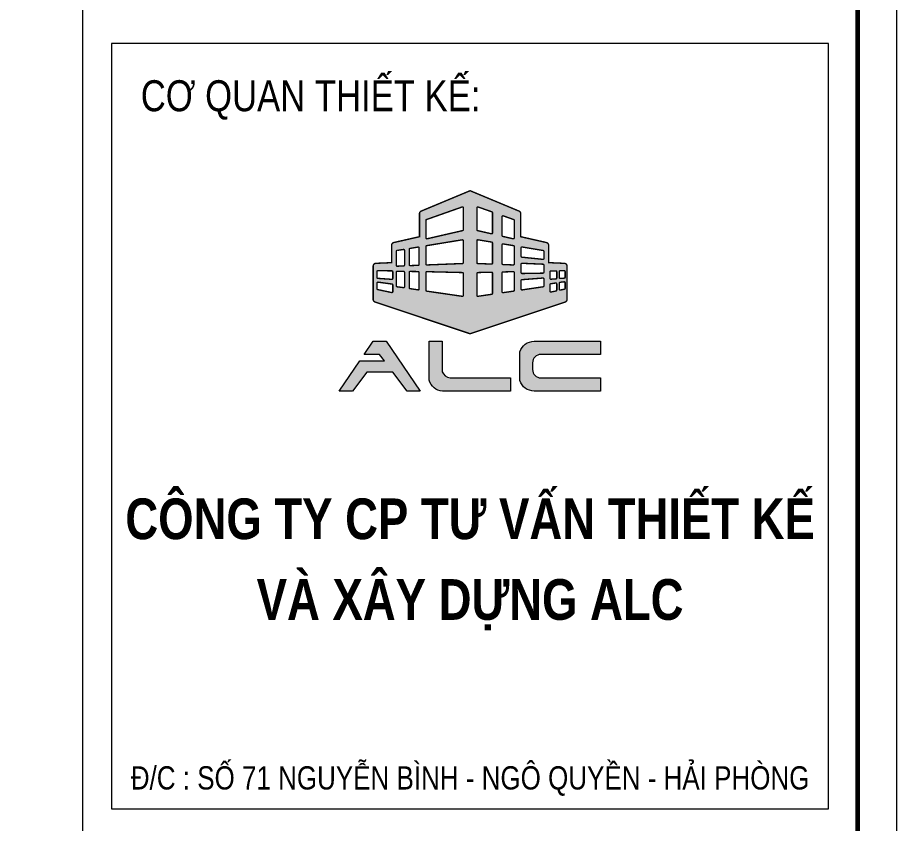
# Model space of a CAD drawing. Header units: millimetres. Extents: x 596422 to 1674380, y -367470 to 58862.
# Drawn here: x 783699 to 788235, y 10174 to 14333 of the extents above; entities that cross this region are included whole.
import ezdxf
from ezdxf.enums import TextEntityAlignment as Align

# ---------------------------------------------------------------- set-up
doc = ezdxf.new("R2010")
doc.units = ezdxf.units.MM
doc.header["$LTSCALE"] = 600
doc.header["$MEASUREMENT"] = 0
doc.layers.get('0').update_dxf_attribs({"lineweight": 0})
doc.layers.get('Defpoints').update_dxf_attribs({"lineweight": 0})
for name, color, linetype, lineweight in [('Khungten ALC', 98, 'Continuous', 5), ('LC Hatch', 252, 'Continuous', 9), ('LC Hatch @ 1', 252, 'Continuous', 9), ('LC ISO', 153, 'Continuous', 13), ('LC Net dam 1', 30, 'Continuous', 30), ('LC Text1', 3, 'Continuous', 20), ('LC Text2', 7, 'Continuous', 25)]:
    doc.layers.add(name, color=color, linetype=linetype, lineweight=lineweight)
doc.styles.add('ALC1', font='VHARIALB.TTF', dxfattribs={"width": 0.8})
doc.styles.add('ALC2', font='VHARIAL.TTF', dxfattribs={"width": 0.8})
doc.styles.add('Title', font='VHAVAN.TTF', dxfattribs={"width": 0.8})

# ---------------------------------------------------------------- blocks, each defined once
blk = doc.blocks.new('logoCADALC')
at = {"layer": 'LC Hatch', "ltscale": 2}
h = blk.add_hatch(color=256, dxfattribs=at)
h.dxf.hatch_style = 1
h.paths.add_polyline_path([(-829.5, -1939.5), (-677.6, -2143.8), (-537.2, -2143.8), (-901.6, -1607.9), (-1041.9, -1607.9), (-1137.8, -1748.9), (-972.5, -1748.9), (-922.1, -1816.7), (-1183.9, -1816.7), (-1406.3, -2143.8), (-1265.9, -2143.8), (-1109.9, -1939.5)])
h = blk.add_hatch(color=256, dxfattribs=at)
h.dxf.hatch_style = 1
h.paths.add_polyline_path([(-300.8, -1607.9), (-439.2, -1607.9), (-439.2, -2024.8, 0.363626), (-281.6, -2143.8), (433, -2143.8), (433, -1999.5), (-215.1, -1999.5, -0.26387), (-300.8, -1935.1)])
h = blk.add_hatch(color=256, dxfattribs=at)
h.dxf.hatch_style = 1
h.paths.add_polyline_path([(761.7, -1749.5), (1401.4, -1749.5), (1401.4, -1607.8), (688.7, -1607.8, 0.320381), (534.6, -1720.2), (534.6, -2031.3, 0.325989), (692, -2143.8), (1401.4, -2143.8), (1401.4, -2002.1), (761.7, -2002.1, -0.414214), (671.7, -1912.1), (671.7, -1839.5, -0.414214)])
at = {"layer": 'LC Hatch @ 1', "ltscale": 2}
h = blk.add_hatch(dxfattribs=at)
h.set_pattern_fill('DAUCHAM03', color=256, scale=20)
h.set_pattern_definition([(0, (0, 0), (20, 20), [0, -20])])
h.paths.add_polyline_path([(1021.8, -1186.1, 0.32269), (1042.3, -1157.7), (1042.3, -799.9, 0.401712), (1013.6, -769.9), (843.8, -762.6), (843.8, -575.6, 0.350281), (820.5, -546.4), (544.2, -483.7), (544.2, -236.1, 0.302685), (525.8, -208.4), (3.8, 9.2, 0.200172), (-3.8, 9.2), (-525.8, -208.4, 0.302685), (-544.2, -236.1), (-544.2, -483.7), (-820.5, -546.4, 0.350281), (-843.8, -575.6), (-843.8, -762.6), (-1013.6, -769.9, 0.401712), (-1042.3, -799.9), (-1042.3, -1157.7, 0.32269), (-1021.8, -1186.1), (-3.2, -1526.2, 0.162524), (3.2, -1526.2)])
h.paths.add_polyline_path([(84.3, -1124.4, -0.457049), (72.8, -1114.5), (72.8, -879.1, -0.407077), (82.6, -869.1), (230.7, -865.4, -0.421386), (240.9, -875.4), (240.9, -1101.7)], flags=16)
h.paths.add_polyline_path([(-84.3, -1124.4), (-475.2, -1067.7), (-475.2, -869.7, -0.421386), (-465, -859.7), (-82.6, -869.1, -0.407077), (-72.8, -879.1), (-72.8, -1114.5, -0.457049)], flags=16)
h.paths.add_polyline_path([(343.6, -1075.3), (343.6, -872.4, -0.407077), (353.4, -862.4), (464.4, -859.7, -0.421386), (474.6, -869.7), (474.6, -1067.8), (355.1, -1085.2, -0.457049)], flags=16)
h.paths.add_polyline_path([(82.4, -772.1, -0.402623), (72.8, -762.1), (72.8, -527.1, -0.462534), (84.4, -517.2), (240.9, -542.8), (240.9, -768, -0.4259), (230.5, -778)], flags=16)
h.paths.add_polyline_path([(-82.4, -772.1), (-464.8, -787.3, -0.4259), (-475.2, -777.3), (-475.2, -581.1), (-84.4, -517.2, -0.462534), (-72.8, -527.1), (-72.8, -762.1, -0.402623)], flags=16)
h.paths.add_polyline_path([(548.2, -1045.7), (548.2, -955.7, -0.39165), (557.4, -945.7), (782.6, -928.2, -0.437143), (793.4, -938.2), (793.4, -1020.9), (559.7, -1055.6, -0.45815)], flags=16)
h.paths.add_polyline_path([(353.2, -782.9), (464.2, -787.3, 0.4259), (474.6, -777.3), (474.6, -589.5, 0.367489), (466.2, -579.7), (355.2, -561.5, 0.462534), (343.6, -571.4), (343.6, -772.9, 0.402623)], flags=16)
h.paths.add_polyline_path([(-548.2, -1045.1), (-548.2, -868.5, 0.409803), (-558.1, -858.5), (-643.9, -857.2, 0.418638), (-654, -867.2), (-654, -1032.2, 0.371379), (-645.5, -1042.1), (-559.7, -1055, 0.458386)], flags=16)
h.paths.add_polyline_path([(548.2, -869.5), (548.2, -779.6, -0.426866), (558.6, -769.6), (783.8, -779.3, -0.401673), (793.4, -789.3), (793.4, -865.5, -0.409067), (783.6, -875.5), (558.4, -879.5, -0.419379)], flags=16)
h.paths.add_polyline_path([(-548.2, -781.2), (-548.2, -605.1, 0.462919), (-559.8, -595.2), (-645.6, -609.4, 0.36713), (-654, -619.2), (-654, -784.4, 0.425107), (-643.7, -794.4), (-557.8, -791.2, 0.403403)], flags=16)
h.paths.add_polyline_path([(557.2, -704), (782.4, -727.2, 0.44452), (793.4, -717.2), (793.4, -641.9, 0.366517), (785, -632.1), (559.9, -594.5, 0.463575), (548.2, -604.3), (548.2, -694.1, 0.384543)], flags=16)
h.paths.add_polyline_path([(-704.9, -1021.2, -0.451381), (-716.1, -1031.1), (-793.4, -1021.4), (-793.4, -865.2, -0.420972), (-783.2, -855.2), (-714.7, -856.7, -0.407487), (-704.9, -866.7)], flags=16)
h.paths.add_polyline_path([(858.9, -1068.2), (858.9, -990.7), (920.6, -981.6, -0.457754), (932.1, -991.5), (932.1, -1065.7), (870.9, -1078, -0.473748)], flags=16)
h.paths.add_polyline_path([(228.7, -452.2), (72.8, -416.4), (72.8, -173.7, -0.517456), (86.2, -164.3), (240.9, -218.9), (240.9, -442.5, -0.482072)], flags=16)
h.paths.add_polyline_path([(343.6, -269.2, -0.517456), (357, -259.8), (474.6, -301.3), (474.6, -496.2, -0.482072), (462.4, -505.9), (343.6, -478.6)], flags=16)
h.paths.add_polyline_path([(-463, -506.1, -0.482072), (-475.2, -496.3), (-475.2, -301.6), (-86.2, -164.3, -0.517456), (-72.8, -173.7), (-72.8, -416.4)], flags=16)
h.paths.add_polyline_path([(-830.9, -1074.4, -0.476815), (-843, -1084.1), (-1001.1, -1050.6), (-1001.1, -982.2, -0.454455), (-989.7, -972.3), (-830.9, -993.9)], flags=16)
h.paths.add_polyline_path([(858.9, -930.8), (858.9, -861.2, -0.413034), (868.9, -851.2), (922, -851, -0.415394), (932.1, -861), (932.1, -926.7, -0.391818), (922.8, -936.7), (869.7, -940.8, -0.436969)], flags=16)
h.paths.add_polyline_path([(-704.9, -788.1), (-704.9, -631, 0.457185), (-716.3, -621.1), (-784.8, -631.1, 0.37251), (-793.4, -640.9), (-793.4, -790.9, 0.426278), (-783, -800.9), (-714.5, -798.1, 0.402251)], flags=16)
h.paths.add_polyline_path([(-830.9, -932.1, -0.434963), (-841.6, -942.1), (-991.8, -931.5, -0.393764), (-1001.1, -921.6), (-1001.1, -859.1, -0.417744), (-991, -849.1), (-840.8, -850.9, -0.410692), (-830.9, -860.9)], flags=16)
h.paths.add_polyline_path([(958.1, -1047.4), (958.1, -975), (1011, -968.7, -0.449197), (1022.2, -978.7), (1022.2, -1046.5), (970.1, -1057.1, -0.474763)], flags=16)
h.paths.add_polyline_path([(958.1, -922.5), (958.1, -860.1, -0.406844), (967.8, -850.1), (1011.9, -849, -0.421622), (1022.2, -859), (1022.2, -919.3, -0.39349), (1012.9, -929.3), (968.8, -932.5, -0.435245)], flags=16)
at = {"layer": 'LC ISO', "color": 5, "ltscale": 2, "const_width": 15}
for points in [[(1042.3, -1157.7), (1042.3, -799.9, 0.401712), (1013.6, -769.9), (843.8, -762.6), (843.8, -575.6, 0.350281), (820.5, -546.4), (544.2, -483.7), (544.2, -236.1, 0.302685), (525.8, -208.4), (3.8, 9.2, 0.200172), (-3.8, 9.2), (-525.8, -208.4, 0.302685), (-544.2, -236.1), (-544.2, -483.7), (-820.5, -546.4, 0.350281), (-843.8, -575.6), (-843.8, -762.6), (-1013.6, -769.9, 0.401712), (-1042.3, -799.9), (-1042.3, -1157.7, 0.32269), (-1021.8, -1186.1), (-3.2, -1526.2, 0.162524), (3.2, -1526.2), (1021.8, -1186.1, 0.32269)], [(-468.6, -299.2, 0.317995), (-475.2, -308.6), (-475.2, -496.3, 0.482072), (-463, -506.1), (-80.6, -418.2, 0.349462), (-72.8, -408.4), (-72.8, -173.7, 0.517456), (-86.2, -164.3)], [(72.8, -408.4, 0.349462), (80.6, -418.2), (228.7, -452.2, 0.482072), (240.9, -442.5), (240.9, -226, 0.317995), (234.3, -216.5), (86.2, -164.3, 0.517456), (72.8, -173.7)], [(343.6, -269.2), (343.6, -470.7, 0.349462), (351.4, -480.4), (462.4, -505.9, 0.482072), (474.6, -496.2), (474.6, -308.4, 0.317995), (467.9, -299), (357, -259.8, 0.517456)], [(-464.8, -787.3), (-82.4, -772.1, 0.402623), (-72.8, -762.1), (-72.8, -527.1, 0.462534), (-84.4, -517.2), (-466.8, -579.8, 0.367489), (-475.2, -589.6), (-475.2, -777.3, 0.4259)], [(72.8, -762.1, 0.402623), (82.4, -772.1), (230.5, -778, 0.4259), (240.9, -768), (240.9, -551.3, 0.367489), (232.6, -541.4), (84.4, -517.2, 0.462534), (72.8, -527.1)], [(343.6, -772.9, 0.402623), (353.2, -782.9), (464.2, -787.3, 0.4259), (474.6, -777.3), (474.6, -589.5, 0.367489), (466.2, -579.7), (355.2, -561.5, 0.462534), (343.6, -571.4)], [(-793.4, -640.9), (-793.4, -790.9, 0.426278), (-783, -800.9), (-714.5, -798.1, 0.402251), (-704.9, -788.1), (-704.9, -631, 0.457185), (-716.3, -621.1), (-784.8, -631.1, 0.37251)], [(-643.7, -794.4), (-557.8, -791.2, 0.403403), (-548.2, -781.2), (-548.2, -605.1, 0.462919), (-559.8, -595.2), (-645.6, -609.4, 0.36713), (-654, -619.2), (-654, -784.4, 0.425107)], [(557.2, -704, -0.384543), (548.2, -694.1), (548.2, -604.3, -0.463575), (559.9, -594.5), (785, -632.1, -0.366517), (793.4, -641.9), (793.4, -717.2, -0.44452), (782.4, -727.2)], [(-991.8, -931.5, -0.393764), (-1001.1, -921.6), (-1001.1, -859.1, -0.417744), (-991, -849.1), (-840.8, -850.9, -0.410692), (-830.9, -860.9), (-830.9, -932.1, -0.434963), (-841.6, -942.1)], [(-784.6, -1022.5), (-716.1, -1031.1, 0.451381), (-704.9, -1021.2), (-704.9, -866.7, 0.407487), (-714.7, -856.7), (-783.2, -855.2, 0.420972), (-793.4, -865.2), (-793.4, -1012.6, 0.377998)], [(-645.5, -1042.1), (-559.7, -1055, 0.458386), (-548.2, -1045.1), (-548.2, -868.5, 0.409803), (-558.1, -858.5), (-643.9, -857.2, 0.418638), (-654, -867.2), (-654, -1032.2, 0.371379)], [(558.4, -879.5, -0.419379), (548.2, -869.5), (548.2, -779.6, -0.426866), (558.6, -769.6), (783.8, -779.3, -0.401673), (793.4, -789.3), (793.4, -865.5, -0.409067), (783.6, -875.5)], [(932.1, -926.7), (932.1, -861, 0.415394), (922, -851), (868.9, -851.2, 0.413034), (858.9, -861.2), (858.9, -930.8, 0.436969), (869.7, -940.8), (922.8, -936.7, 0.391818)], [(1022.2, -919.3, -0.39349), (1012.9, -929.3), (968.8, -932.5, -0.435245), (958.1, -922.5), (958.1, -860.1, -0.406844), (967.8, -850.1), (1011.9, -849, -0.421622), (1022.2, -859)], [(-466.7, -1069), (-84.3, -1124.4, 0.457049), (-72.8, -1114.5), (-72.8, -879.1, 0.407077), (-82.6, -869.1), (-465, -859.7, 0.421386), (-475.2, -869.7), (-475.2, -1059.1, 0.372637)], [(72.8, -1114.5, 0.457049), (84.3, -1124.4), (232.4, -1102.9, 0.372637), (240.9, -1093.1), (240.9, -875.4, 0.421386), (230.7, -865.4), (82.6, -869.1, 0.407077), (72.8, -879.1)], [(343.6, -1075.3, 0.457049), (355.1, -1085.2), (466.1, -1069.1, 0.372637), (474.6, -1059.2), (474.6, -869.7, 0.421386), (464.4, -859.7), (353.4, -862.4, 0.407077), (343.6, -872.4)], [(559.7, -1055.6, -0.45815), (548.2, -1045.7), (548.2, -955.7, -0.39165), (557.4, -945.7), (782.6, -928.2, -0.437143), (793.4, -938.2), (793.4, -1012.2, -0.371601), (784.9, -1022.1)], [(-993.2, -1052.3), (-843, -1084.1, 0.476815), (-830.9, -1074.4), (-830.9, -1002.6, 0.375085), (-839.6, -992.7), (-989.7, -972.3, 0.454455), (-1001.1, -982.2), (-1001.1, -1042.5, 0.354266)], [(858.9, -1068.2, 0.473748), (870.9, -1078), (924, -1067.3, 0.357084), (932.1, -1057.5), (932.1, -991.5, 0.457754), (920.6, -981.6), (867.5, -989.5, 0.371974), (858.9, -999.3)], [(1022.2, -1038.3), (1022.2, -978.7, 0.449197), (1011, -968.7), (966.9, -973.9, 0.380075), (958.1, -983.9), (958.1, -1047.4, 0.474763), (970.1, -1057.1), (1014.2, -1048.1, 0.35615)]]:
    blk.add_lwpolyline(points, format="xyb", close=True, dxfattribs=at)
at = {"layer": 'LC ISO', "color": 3, "ltscale": 2}
blk.add_lwpolyline([(-1406.3, -2143.8), (-1183.9, -1816.7), (-922.1, -1816.7), (-972.5, -1748.9), (-1137.8, -1748.9), (-1041.9, -1607.9), (-901.6, -1607.9), (-537.2, -2143.8), (-677.6, -2143.8), (-829.5, -1939.5), (-1109.9, -1939.5), (-1265.9, -2143.8)], close=True, dxfattribs=at)
for points in [[(433, -2143.8), (-297.2, -2143.8, -0.335061), (-439.2, -2024.8), (-439.2, -1607.9), (-300.8, -1607.9), (-300.8, -1935.1, 0.26387), (-215.1, -1999.5), (433, -1999.5)], [(1401.4, -2002.1), (1401.4, -2143.8), (688.7, -2143.8, -0.320381), (534.6, -2031.3), (534.6, -1720.2, -0.320381), (688.7, -1607.8), (1401.4, -1607.8), (1401.4, -1749.5), (761.7, -1749.5, 0.414214), (671.7, -1839.5), (671.7, -1912.1, 0.414214), (761.7, -2002.1)]]:
    blk.add_lwpolyline(points, format="xyb", close=True, dxfattribs=at)
blk = doc.blocks.new('ALC')
at = {"layer": 'Defpoints', "lineweight": 0}
blk.add_lwpolyline([(-1200, -14850), (-1200, 14850), (40800, 14850), (40800, -14850)], close=True, dxfattribs=at)
at = {"layer": 'Khungten ALC', "color": 154, "lineweight": 15}
blk.add_line((36600, 14650), (36600, -14650), dxfattribs=at)
at = {"layer": 'Khungten ALC', "color": 154, "lineweight": 60}
blk.add_lwpolyline([(0, -14650), (0, 14650), (40600, 14650), (40600, -14650)], close=True, dxfattribs=at)
at = {"layer": 'Khungten ALC', "color": 154, "lineweight": 15}
blk.add_lwpolyline([(36750, 665.6), (40450, 665.6), (40450, 4615.6), (36750, 4615.6)], close=True, dxfattribs=at)
at = {"layer": 'LC Net dam 1', "xscale": 0.48, "yscale": 0.48, "zscale": 0.48}
blk.add_blockref('logoCADALC', (38600, 3850.5), dxfattribs=at)
at = {"color": 7, "style": 'ALC2', "width": 0.8}
blk.add_text('c¬ quan thiÕt kÕ:', height=160, dxfattribs=at).set_placement((36900.5, 4265.7))
at = {"layer": 'LC Text1', "style": 'Title'}
for tag, width, p, p2 in [('TENBANVE1', 1.985742, (36912.7, -10202.4), (40339.1, -10202.4)), ('TENBANVE2', 1.422786, (36912.7, -10879.1), (40339.1, -10879.1))]:
    blk.add_attdef(tag, text='', height=250, dxfattribs=dict(at, width=width)).set_placement(p, p2, align=Align.FIT)
at = {"layer": 'LC Text1', "style": 'ALC2', "width": 0.8}
blk.add_attdef('KYHIEU', text='', height=190, dxfattribs=at).set_placement((39525, -14180), align=Align.CENTER)
at = {"layer": 'LC Text2', "width": 0.8}
for s, height, style, p in [('c«ng ty cp t\xad vÊn thiÕt kÕ', 210, 'ALC1', (38600, 2057.5)), ('vµ x©y dùng alc', 210, 'ALC1', (38600, 1641.2)), ('§/c : sè 71 nguyÔn b×nh - ng« quyÒn - h¶i phßng', 120, 'ALC2', (38600, 765.6))]:
    blk.add_text(s, height=height, dxfattribs=dict(at, style=style)).set_placement(p, align=Align.CENTER)

msp = doc.modelspace()

# ---------------------------------------------------------------- block references
msp.add_blockref('ALC', (747434.5, 9583.5))

doc.saveas('drawing.dxf')
